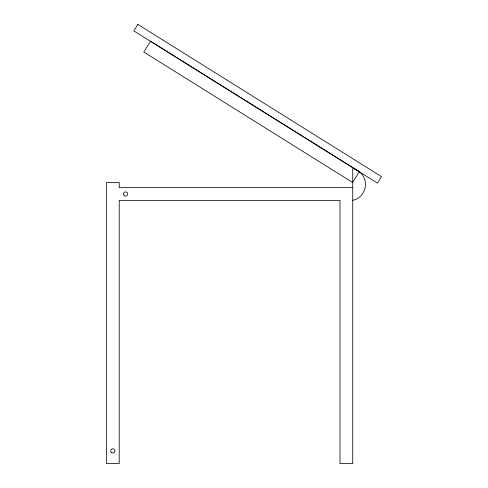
<?xml version="1.0" encoding="UTF-8"?>
<svg xmlns="http://www.w3.org/2000/svg" width="488" height="488" viewBox="0 0 488 488"><rect width="100%" height="100%" fill="white"/><g stroke="black" fill="none" stroke-linecap="round" stroke-linejoin="round"><path stroke-width="0.73" d="M359.369 171.678L352.617 182.481L143.795 51.996L150.548 41.193L358.723 171.276M352.72 187.642L119.218 187.642L119.218 182.549L106.482 182.549L106.482 463.6L119.218 463.6L119.218 200.379L339.983 200.379L339.983 463.6L352.72 463.6L352.72 168.537A16.317 16.317 0 0 1 358.698 171.239M359.284 171.678A16.317 16.317 0 0 1 352.72 200.379M137.848 24.4L133.797 30.878L377.474 183.146L381.518 176.662L137.848 24.4M124.525 195.853A2.123 2.123 0 0 0 127.703 194.011A2.123 2.123 0 0 0 124.525 192.174A2.123 2.123 0 0 0 124.525 195.853M111.789 452.699A2.123 2.123 0 0 0 114.973 450.863A2.123 2.123 0 0 0 111.789 449.027A2.123 2.123 0 0 0 111.789 452.699"/></g></svg>
